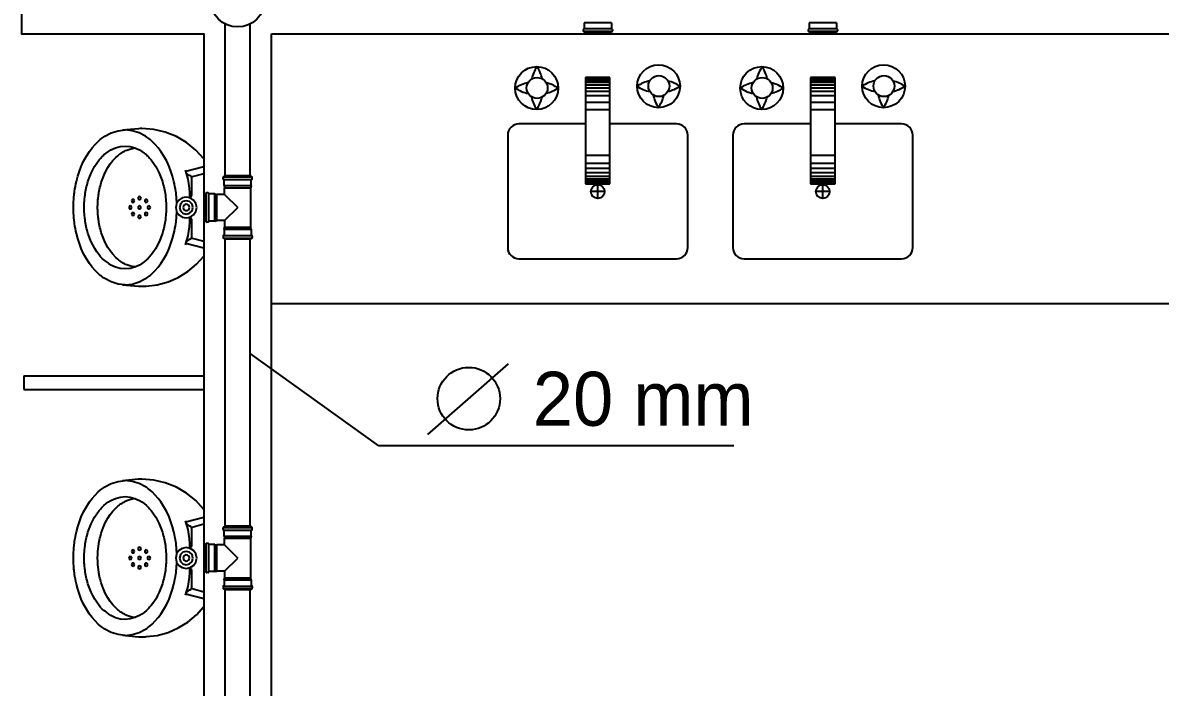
# Model space of a CAD drawing. Header units: millimetres. Extents: x 860.9 to 916.6, y 418 to 464.8.
# Drawn here: x 886.489 to 889.016, y 461.235 to 462.711 of the extents above; entities that cross this region are included whole.
import ezdxf

# ---------------------------------------------------------------- set-up
doc = ezdxf.new("R2010")
doc.units = ezdxf.units.MM
for name, color, linetype in [('can02', 2, 'Continuous'), ('Fios', 10, 'Continuous'), ('pena02', 2, 'Continuous'), ('texto hidro', 1, 'Continuous'), ('TIGRECAD', 1, 'Continuous')]:
    doc.layers.add(name, color=color, linetype=linetype)
doc.styles.get("Standard").update_dxf_attribs({"font": 'ERASLGHT.TTF'})

msp = doc.modelspace()

# ---------------------------------------------------------------- linework, layer by layer
at = {"layer": 'can02', "color": 0}
for points in [[(887.0418, 462.6864), (889.536, 462.6864), (889.536, 462.8364), (889.0401, 462.8364), (889.0401, 463.8364), (888.8901, 463.8364), (888.8901, 462.8364), (887.0418, 462.8364)], [(887.0418, 462.8364), (886.4868, 462.8364), (886.4868, 462.6864), (886.8918, 462.6864), (886.8918, 456.8364), (885.0818, 456.8364)], [(885.0818, 456.6864), (887.0418, 456.6864), (887.0418, 462.6864)]]:
    msp.add_lwpolyline(points, dxfattribs=at)
at = {"layer": 'Fios', "color": 0}
for p, q in [((887.7397, 462.5894), (887.7397, 462.3532)), ((887.7939, 462.5894), (887.7397, 462.5894)), ((887.7397, 462.5878), (887.7939, 462.5878)), ((887.7397, 462.5867), (887.7939, 462.5867)), ((887.7397, 462.5845), (887.7939, 462.5845)), ((887.7397, 462.5822), (887.7939, 462.5822)), ((887.7397, 462.5785), (887.7939, 462.5785)), ((887.7397, 462.5726), (887.7939, 462.5726)), ((887.7939, 462.3532), (887.7939, 462.5894)), ((888.2939, 462.5894), (888.2397, 462.5894)), ((888.2397, 462.5894), (888.2397, 462.3532)), ((888.2397, 462.5878), (888.2939, 462.5878)), ((888.2397, 462.5867), (888.2939, 462.5867)), ((888.2397, 462.5845), (888.2939, 462.5845)), ((888.2397, 462.5822), (888.2939, 462.5822)), ((888.2397, 462.5785), (888.2939, 462.5785)), ((888.2397, 462.5726), (888.2939, 462.5726)), ((888.2939, 462.3532), (888.2939, 462.5894)), ((887.7397, 462.5659), (887.7939, 462.5659)), ((887.7397, 462.5589), (887.7939, 462.5589)), ((887.7397, 462.5496), (887.7939, 462.5496)), ((888.2397, 462.5659), (888.2939, 462.5659)), ((888.2397, 462.5589), (888.2939, 462.5589)), ((888.2397, 462.5496), (888.2939, 462.5496)), ((887.7397, 462.5345), (887.7939, 462.5345)), ((888.2397, 462.5345), (888.2939, 462.5345)), ((887.7397, 462.5182), (887.7939, 462.5182)), ((888.2397, 462.5182), (888.2939, 462.5182)), ((887.7397, 462.4864), (887.5918, 462.4864)), ((887.9418, 462.4864), (887.7939, 462.4864)), ((888.2397, 462.4864), (888.0918, 462.4864)), ((888.4418, 462.4864), (888.2939, 462.4864)), ((887.5668, 462.4614), (887.5668, 462.2114)), ((887.9668, 462.2114), (887.9668, 462.4614)), ((888.0668, 462.4614), (888.0668, 462.2114)), ((888.4668, 462.2114), (888.4668, 462.4614)), ((887.7397, 462.4167), (887.7939, 462.4167)), ((887.7397, 462.3992), (887.7939, 462.3992)), ((888.2397, 462.4167), (888.2939, 462.4167)), ((888.2397, 462.3992), (888.2939, 462.3992)), ((887.7397, 462.3878), (887.7939, 462.3878)), ((887.7397, 462.3785), (887.7939, 462.3785)), ((887.7397, 462.3703), (887.7939, 462.3703)), ((888.2397, 462.3878), (888.2939, 462.3878)), ((888.2397, 462.3785), (888.2939, 462.3785)), ((888.2397, 462.3703), (888.2939, 462.3703)), ((887.7397, 462.3644), (887.7939, 462.3644)), ((887.7397, 462.36), (887.7939, 462.36)), ((887.7397, 462.3563), (887.7939, 462.3563)), ((887.7397, 462.3532), (887.7939, 462.3532)), ((887.7668, 462.3206), (887.7668, 462.3511)), ((888.2397, 462.3644), (888.2939, 462.3644)), ((888.2397, 462.36), (888.2939, 462.36)), ((888.2397, 462.3563), (888.2939, 462.3563)), ((888.2397, 462.3532), (888.2939, 462.3532)), ((888.2668, 462.3206), (888.2668, 462.3511)), ((887.782, 462.3359), (887.7516, 462.3359)), ((888.282, 462.3359), (888.2516, 462.3359)), ((887.5918, 462.1864), (887.9418, 462.1864)), ((888.0918, 462.1864), (888.4418, 462.1864)), ((890.9418, 462.0864), (887.0418, 462.0864))]:
    msp.add_line(p, q, dxfattribs=at)
for points in [[(886.6715, 462.4586), (886.6857, 462.466), (886.701, 462.4708), (886.7168, 462.4728)], [(886.7462, 462.4754), (886.7111, 462.4723)], [(886.7622, 462.4586), (886.748, 462.466), (886.7327, 462.4708), (886.7168, 462.4728)], [(886.75, 462.4757), (886.7462, 462.4754)], [(886.7538, 462.4758), (886.75, 462.4757)], [(886.8306, 462.4581), (886.806, 462.4679), (886.7802, 462.4738), (886.7538, 462.4758)], [(886.6376, 462.4252), (886.6436, 462.433), (886.6501, 462.4404), (886.6571, 462.4474)], [(886.7961, 462.4252), (886.7901, 462.433), (886.7836, 462.4404), (886.7767, 462.4474)], [(886.8918, 462.4085), (886.874, 462.4281), (886.8534, 462.4447), (886.8306, 462.4581)], [(886.6193, 462.3918), (886.6246, 462.4034), (886.6307, 462.4145), (886.6376, 462.4252)], [(886.6697, 462.4173), (886.6745, 462.4214), (886.6797, 462.4251), (886.6851, 462.4284)], [(886.6851, 462.4284), (886.6951, 462.4331), (886.7058, 462.436), (886.7169, 462.437)], [(886.7169, 462.437), (886.7279, 462.436), (886.7386, 462.4331), (886.7486, 462.4284)], [(886.7206, 462.4282), (886.7269, 462.4303), (886.7333, 462.4319), (886.7398, 462.4327)], [(886.7486, 462.4284), (886.754, 462.4251), (886.7592, 462.4214), (886.764, 462.4173)], [(886.8144, 462.3918), (886.8091, 462.4034), (886.803, 462.4145), (886.7961, 462.4252)], [(886.6447, 462.384), (886.649, 462.3917), (886.6539, 462.3991), (886.6592, 462.4062)], [(886.6785, 462.3893), (886.6836, 462.3973), (886.6894, 462.4047), (886.6959, 462.4115)], [(886.7745, 462.4062), (886.7798, 462.3991), (886.7847, 462.3917), (886.789, 462.384)], [(886.8918, 462.4085), (886.8918, 462.1927)], [(886.6085, 462.3585), (886.6115, 462.3698), (886.6152, 462.3809), (886.6193, 462.3918)], [(886.6354, 462.3617), (886.6381, 462.3693), (886.6412, 462.3767), (886.6447, 462.384)], [(886.6638, 462.3561), (886.6678, 462.3675), (886.6727, 462.3786), (886.6785, 462.3893)], [(886.789, 462.384), (886.7925, 462.3767), (886.7956, 462.3693), (886.7983, 462.3617)], [(886.8252, 462.3585), (886.8222, 462.3698), (886.8185, 462.3809), (886.8144, 462.3918)], [(886.8584, 462.3536), (886.8565, 462.3637), (886.854, 462.3736), (886.8509, 462.3834)], [(886.8918, 462.3906), (886.8519, 462.3802)], [(886.8918, 462.3754), (886.8657, 462.3686)], [(886.8602, 462.3222), (886.8602, 462.3331), (886.8596, 462.3434), (886.8584, 462.3536)], [(886.8644, 462.367), (886.8644, 462.3268)], [(886.7343, 462.3185), (886.7326, 462.3181), (886.7314, 462.3169), (886.731, 462.3152)], [(886.7376, 462.3152), (886.7371, 462.3169), (886.7359, 462.3181), (886.7343, 462.3185)], [(886.7489, 462.3246), (886.7472, 462.3241), (886.746, 462.323), (886.7456, 462.3213)], [(886.7456, 462.3213), (886.746, 462.3196), (886.7472, 462.3184), (886.7489, 462.318)], [(886.7522, 462.3213), (886.7517, 462.323), (886.7505, 462.3241), (886.7489, 462.3246)], [(886.7489, 462.318), (886.7505, 462.3184), (886.7517, 462.3196), (886.7522, 462.3213)], [(886.7635, 462.3185), (886.7618, 462.3181), (886.7606, 462.3169), (886.7602, 462.3152)], [(886.7668, 462.3152), (886.7663, 462.3169), (886.7652, 462.3181), (886.7635, 462.3185)], [(886.8526, 462.3238), (886.8436, 462.3219), (886.8362, 462.317), (886.8312, 462.3096), (886.8294, 462.3006)], [(886.8757, 462.3006), (886.8739, 462.3096), (886.8689, 462.317), (886.8616, 462.3219), (886.8526, 462.3238)], [(886.859, 462.3225), (886.8616, 462.3229), (886.8627, 462.3235)], [(886.8627, 462.3235), (886.8636, 462.3244), (886.8642, 462.3255), (886.8644, 462.3268)], [(886.6257, 462.3006), (886.6258, 462.3062)], [(886.6258, 462.2951), (886.6257, 462.3006)], [(886.7282, 462.3039), (886.7266, 462.3035), (886.7254, 462.3023), (886.7249, 462.3006)], [(886.7249, 462.3006), (886.7254, 462.299), (886.7266, 462.2978), (886.7282, 462.2973)], [(886.7315, 462.3006), (886.7311, 462.3023), (886.7299, 462.3035), (886.7282, 462.3039)], [(886.7282, 462.2973), (886.7299, 462.2978), (886.7311, 462.299), (886.7315, 462.3006)], [(886.731, 462.3152), (886.7314, 462.3136), (886.7326, 462.3124), (886.7343, 462.3119)], [(886.7343, 462.3119), (886.7359, 462.3124), (886.7371, 462.3136), (886.7376, 462.3152)], [(886.7489, 462.3039), (886.7472, 462.3035), (886.746, 462.3023), (886.7456, 462.3006)], [(886.7456, 462.3006), (886.746, 462.299), (886.7472, 462.2978), (886.7489, 462.2973)], [(886.7522, 462.3006), (886.7517, 462.3023), (886.7505, 462.3035), (886.7489, 462.3039)], [(886.7489, 462.2973), (886.7505, 462.2978), (886.7517, 462.299), (886.7522, 462.3006)], [(886.7602, 462.3152), (886.7606, 462.3136), (886.7618, 462.3124), (886.7635, 462.3119)], [(886.7635, 462.3119), (886.7652, 462.3124), (886.7663, 462.3136), (886.7668, 462.3152)], [(886.7695, 462.3039), (886.7679, 462.3035), (886.7667, 462.3023), (886.7662, 462.3006)], [(886.7662, 462.3006), (886.7667, 462.299), (886.7679, 462.2978), (886.7695, 462.2973)], [(886.7728, 462.3006), (886.7724, 462.3023), (886.7712, 462.3035), (886.7695, 462.3039)], [(886.7695, 462.2973), (886.7712, 462.2978), (886.7724, 462.299), (886.7728, 462.3006)], [(886.8079, 462.3062), (886.808, 462.3006)], [(886.808, 462.3006), (886.8079, 462.2951)], [(886.8294, 462.3006), (886.8312, 462.2916), (886.8362, 462.2843), (886.8436, 462.2793), (886.8526, 462.2775)], [(886.8526, 462.3155), (886.8451, 462.3135), (886.8397, 462.3081), (886.8377, 462.3006)], [(886.8377, 462.3006), (886.8397, 462.2931), (886.8451, 462.2878), (886.8526, 462.2858)], [(886.8674, 462.3006), (886.8654, 462.3081), (886.8601, 462.3135), (886.8526, 462.3155)], [(886.8526, 462.2775), (886.8616, 462.2793), (886.8689, 462.2843), (886.8739, 462.2916), (886.8757, 462.3006)], [(886.8526, 462.2858), (886.8601, 462.2878), (886.8654, 462.2931), (886.8674, 462.3006)], [(886.7343, 462.2893), (886.7326, 462.2889), (886.7314, 462.2877), (886.731, 462.286)], [(886.731, 462.286), (886.7314, 462.2844), (886.7326, 462.2832), (886.7343, 462.2827)], [(886.7376, 462.286), (886.7371, 462.2877), (886.7359, 462.2889), (886.7343, 462.2893)], [(886.7343, 462.2827), (886.7359, 462.2832), (886.7371, 462.2844), (886.7376, 462.286)], [(886.7489, 462.2833), (886.7472, 462.2828), (886.746, 462.2816), (886.7456, 462.28)], [(886.7456, 462.28), (886.746, 462.2783), (886.7472, 462.2771), (886.7489, 462.2767)], [(886.7522, 462.28), (886.7517, 462.2816), (886.7505, 462.2828), (886.7489, 462.2833)], [(886.7489, 462.2767), (886.7505, 462.2771), (886.7517, 462.2783), (886.7522, 462.28)], [(886.7635, 462.2893), (886.7618, 462.2889), (886.7606, 462.2877), (886.7602, 462.286)], [(886.7602, 462.286), (886.7606, 462.2844), (886.7618, 462.2832), (886.7635, 462.2827)], [(886.7668, 462.286), (886.7663, 462.2877), (886.7652, 462.2889), (886.7635, 462.2893)], [(886.7635, 462.2827), (886.7652, 462.2832), (886.7663, 462.2844), (886.7668, 462.286)], [(886.8584, 462.2477), (886.8596, 462.2579), (886.8602, 462.2681), (886.8602, 462.279)], [(886.8627, 462.2778), (886.8616, 462.2784), (886.859, 462.2788)], [(886.8644, 462.2745), (886.8642, 462.2757), (886.8636, 462.2769), (886.8627, 462.2778)], [(886.8644, 462.2745), (886.8644, 462.2341)], [(886.6193, 462.2094), (886.6152, 462.2204), (886.6115, 462.2315), (886.6085, 462.2428)], [(886.6785, 462.2119), (886.6727, 462.2226), (886.6678, 462.2337), (886.6638, 462.2452)], [(886.8144, 462.2094), (886.8185, 462.2204), (886.8222, 462.2315), (886.8252, 462.2428)], [(886.8509, 462.2179), (886.854, 462.2276), (886.8565, 462.2376), (886.8584, 462.2477)], [(886.6447, 462.2173), (886.6412, 462.2245), (886.6381, 462.2319), (886.6354, 462.2395)], [(886.6592, 462.1951), (886.6539, 462.2022), (886.6491, 462.2096), (886.6447, 462.2173)], [(886.789, 462.2173), (886.7847, 462.2096), (886.7798, 462.2022), (886.7745, 462.1951)], [(886.7983, 462.2395), (886.7956, 462.2319), (886.7925, 462.2245), (886.789, 462.2173)], [(886.8519, 462.2211), (886.8918, 462.2106)], [(886.8656, 462.2327), (886.8918, 462.2258)], [(886.6376, 462.1761), (886.6307, 462.1867), (886.6246, 462.1979), (886.6193, 462.2094)], [(886.6697, 462.184), (886.6658, 462.1873), (886.6624, 462.191), (886.6592, 462.1951)], [(886.6959, 462.1897), (886.6894, 462.1966), (886.6836, 462.204), (886.6785, 462.2119)], [(886.7961, 462.1761), (886.803, 462.1867), (886.8091, 462.1979), (886.8144, 462.2094)], [(886.8349, 462.1453), (886.856, 462.1584), (886.8751, 462.1743), (886.8918, 462.1927)], [(886.6571, 462.1538), (886.6501, 462.1609), (886.6436, 462.1682), (886.6376, 462.1761)], [(886.6725, 462.1823), (886.6697, 462.184)], [(886.7169, 462.1643), (886.7057, 462.1651), (886.695, 462.1679), (886.6851, 462.1728)], [(886.7486, 462.1728), (886.7386, 462.1681), (886.7279, 462.1653), (886.7169, 462.1643)], [(886.7398, 462.1686), (886.7333, 462.1694), (886.7269, 462.1709), (886.7206, 462.1731)], [(886.764, 462.184), (886.7592, 462.1799), (886.754, 462.1762), (886.7486, 462.1728)], [(886.7767, 462.1538), (886.7836, 462.1609), (886.7901, 462.1682), (886.7961, 462.1761)], [(886.7168, 462.1285), (886.701, 462.1305), (886.6857, 462.1352), (886.6715, 462.1427)], [(886.7168, 462.1285), (886.7327, 462.1305), (886.748, 462.1352), (886.7622, 462.1427)], [(886.7634, 462.126), (886.7881, 462.1289), (886.812, 462.1354), (886.8349, 462.1453)], [(886.7111, 462.129), (886.7462, 462.1258)], [(886.6715, 461.68), (886.6857, 461.6875), (886.701, 461.6922), (886.7168, 461.6942)], [(886.7462, 461.6969), (886.7111, 461.6937)], [(886.7622, 461.68), (886.748, 461.6875), (886.7327, 461.6922), (886.7168, 461.6942)], [(886.75, 461.6971), (886.7462, 461.6969)], [(886.7538, 461.6972), (886.75, 461.6971)], [(886.8306, 461.6795), (886.806, 461.6893), (886.7802, 461.6952), (886.7538, 461.6972)], [(886.6376, 461.6466), (886.6436, 461.6545), (886.6501, 461.6618), (886.6571, 461.6689)], [(886.7961, 461.6466), (886.7901, 461.6545), (886.7836, 461.6618), (886.7767, 461.6689)], [(886.8918, 461.63), (886.874, 461.6495), (886.8534, 461.6661), (886.8306, 461.6795)], [(886.6193, 461.6133), (886.6246, 461.6248), (886.6307, 461.636), (886.6376, 461.6466)], [(886.6697, 461.6387), (886.6745, 461.6428), (886.6797, 461.6465), (886.6851, 461.6498)], [(886.6851, 461.6498), (886.6951, 461.6546), (886.7058, 461.6574), (886.7169, 461.6584)], [(886.7169, 461.6584), (886.7279, 461.6574), (886.7386, 461.6546), (886.7486, 461.6498)], [(886.7206, 461.6496), (886.7269, 461.6518), (886.7333, 461.6533), (886.7398, 461.6541)], [(886.7486, 461.6498), (886.754, 461.6465), (886.7592, 461.6428), (886.764, 461.6387)], [(886.8144, 461.6133), (886.8091, 461.6248), (886.803, 461.636), (886.7961, 461.6466)], [(886.6085, 461.5799), (886.6115, 461.5912), (886.6152, 461.6023), (886.6193, 461.6133)], [(886.6447, 461.6054), (886.649, 461.6131), (886.6539, 461.6205), (886.6592, 461.6276)], [(886.6638, 461.5775), (886.6678, 461.589), (886.6727, 461.6001), (886.6785, 461.6108)], [(886.6785, 461.6108), (886.6836, 461.6187), (886.6894, 461.6261), (886.6959, 461.633)], [(886.7745, 461.6276), (886.7798, 461.6205), (886.7847, 461.6131), (886.789, 461.6054)], [(886.8252, 461.5799), (886.8222, 461.5912), (886.8185, 461.6023), (886.8144, 461.6133)], [(886.8918, 461.6121), (886.8519, 461.6016)], [(886.8918, 461.63), (886.8918, 461.4141)], [(886.6354, 461.5832), (886.6381, 461.5907), (886.6412, 461.5982), (886.6447, 461.6054)], [(886.789, 461.6054), (886.7925, 461.5982), (886.7956, 461.5907), (886.7983, 461.5832)], [(886.8584, 461.575), (886.8565, 461.5851), (886.854, 461.595), (886.8509, 461.6048)], [(886.8644, 461.5884), (886.8644, 461.5482)], [(886.8918, 461.5969), (886.8657, 461.59)], [(886.8602, 461.5437), (886.8602, 461.5546), (886.8596, 461.5648), (886.8584, 461.575)], [(886.7343, 461.54), (886.7326, 461.5395), (886.7314, 461.5383), (886.731, 461.5367)], [(886.731, 461.5367), (886.7314, 461.535), (886.7326, 461.5338), (886.7343, 461.5334)], [(886.7376, 461.5367), (886.7371, 461.5383), (886.7359, 461.5395), (886.7343, 461.54)], [(886.7343, 461.5334), (886.7359, 461.5338), (886.7371, 461.535), (886.7376, 461.5367)], [(886.7489, 461.546), (886.7472, 461.5456), (886.746, 461.5444), (886.7456, 461.5427)], [(886.7456, 461.5427), (886.746, 461.541), (886.7472, 461.5399), (886.7489, 461.5394)], [(886.7522, 461.5427), (886.7517, 461.5444), (886.7505, 461.5456), (886.7489, 461.546)], [(886.7489, 461.5394), (886.7505, 461.5399), (886.7517, 461.541), (886.7522, 461.5427)], [(886.7635, 461.54), (886.7618, 461.5395), (886.7606, 461.5383), (886.7602, 461.5367)], [(886.7602, 461.5367), (886.7606, 461.535), (886.7618, 461.5338), (886.7635, 461.5334)], [(886.7668, 461.5367), (886.7663, 461.5383), (886.7652, 461.5395), (886.7635, 461.54)], [(886.7635, 461.5334), (886.7652, 461.5338), (886.7663, 461.535), (886.7668, 461.5367)], [(886.8526, 461.5452), (886.8436, 461.5434), (886.8362, 461.5384), (886.8312, 461.5311), (886.8294, 461.5221)], [(886.8526, 461.5369), (886.8451, 461.5349), (886.8397, 461.5296), (886.8377, 461.5221)], [(886.8757, 461.5221), (886.8739, 461.5311), (886.8689, 461.5384), (886.8616, 461.5434), (886.8526, 461.5452)], [(886.8674, 461.5221), (886.8654, 461.5296), (886.8601, 461.5349), (886.8526, 461.5369)], [(886.859, 461.5439), (886.8616, 461.5443), (886.8627, 461.5449)], [(886.8627, 461.5449), (886.8636, 461.5458), (886.8642, 461.5469), (886.8644, 461.5482)], [(886.6257, 461.5221), (886.6258, 461.5276)], [(886.6258, 461.5165), (886.6257, 461.5221)], [(886.7282, 461.5254), (886.7266, 461.5249), (886.7254, 461.5237), (886.7249, 461.5221)], [(886.7249, 461.5221), (886.7254, 461.5204), (886.7266, 461.5192), (886.7282, 461.5188)], [(886.7315, 461.5221), (886.7311, 461.5237), (886.7299, 461.5249), (886.7282, 461.5254)], [(886.7282, 461.5188), (886.7299, 461.5192), (886.7311, 461.5204), (886.7315, 461.5221)], [(886.7343, 461.5108), (886.7326, 461.5103), (886.7314, 461.5091), (886.731, 461.5075)], [(886.7376, 461.5075), (886.7371, 461.5091), (886.7359, 461.5103), (886.7343, 461.5108)], [(886.7489, 461.5254), (886.7472, 461.5249), (886.746, 461.5237), (886.7456, 461.5221)], [(886.7456, 461.5221), (886.746, 461.5204), (886.7472, 461.5192), (886.7489, 461.5188)], [(886.7522, 461.5221), (886.7517, 461.5237), (886.7505, 461.5249), (886.7489, 461.5254)], [(886.7489, 461.5188), (886.7505, 461.5192), (886.7517, 461.5204), (886.7522, 461.5221)], [(886.7635, 461.5108), (886.7618, 461.5103), (886.7606, 461.5091), (886.7602, 461.5075)], [(886.7668, 461.5075), (886.7663, 461.5091), (886.7652, 461.5103), (886.7635, 461.5108)], [(886.7695, 461.5254), (886.7679, 461.5249), (886.7667, 461.5237), (886.7662, 461.5221)], [(886.7662, 461.5221), (886.7667, 461.5204), (886.7679, 461.5192), (886.7695, 461.5188)], [(886.7728, 461.5221), (886.7724, 461.5237), (886.7712, 461.5249), (886.7695, 461.5254)], [(886.7695, 461.5188), (886.7712, 461.5192), (886.7724, 461.5204), (886.7728, 461.5221)], [(886.8079, 461.5276), (886.808, 461.5221)], [(886.808, 461.5221), (886.8079, 461.5165)], [(886.8294, 461.5221), (886.8312, 461.5131), (886.8362, 461.5057), (886.8436, 461.5007), (886.8526, 461.4989)], [(886.8377, 461.5221), (886.8397, 461.5146), (886.8451, 461.5092), (886.8526, 461.5072)], [(886.8526, 461.5072), (886.8601, 461.5092), (886.8654, 461.5146), (886.8674, 461.5221)], [(886.8526, 461.4989), (886.8616, 461.5007), (886.8689, 461.5057), (886.8739, 461.5131), (886.8757, 461.5221)], [(886.731, 461.5075), (886.7314, 461.5058), (886.7326, 461.5046), (886.7343, 461.5042)], [(886.7343, 461.5042), (886.7359, 461.5046), (886.7371, 461.5058), (886.7376, 461.5075)], [(886.7489, 461.5047), (886.7472, 461.5043), (886.746, 461.5031), (886.7456, 461.5014)], [(886.7456, 461.5014), (886.746, 461.4997), (886.7472, 461.4986), (886.7489, 461.4981)], [(886.7522, 461.5014), (886.7517, 461.5031), (886.7505, 461.5043), (886.7489, 461.5047)], [(886.7489, 461.4981), (886.7505, 461.4986), (886.7517, 461.4997), (886.7522, 461.5014)], [(886.7602, 461.5075), (886.7606, 461.5058), (886.7618, 461.5046), (886.7635, 461.5042)], [(886.7635, 461.5042), (886.7652, 461.5046), (886.7663, 461.5058), (886.7668, 461.5075)], [(886.8584, 461.4691), (886.8596, 461.4793), (886.8602, 461.4896), (886.8602, 461.5005)], [(886.8627, 461.4992), (886.8616, 461.4998), (886.859, 461.5002)], [(886.8644, 461.4959), (886.8642, 461.4972), (886.8636, 461.4983), (886.8627, 461.4992)], [(886.8644, 461.4959), (886.8644, 461.4555)], [(886.6193, 461.4309), (886.6152, 461.4418), (886.6115, 461.4529), (886.6085, 461.4642)], [(886.6447, 461.4387), (886.6412, 461.446), (886.6381, 461.4534), (886.6354, 461.4609)], [(886.6785, 461.4333), (886.6727, 461.4441), (886.6678, 461.4551), (886.6638, 461.4666)], [(886.7983, 461.4609), (886.7956, 461.4534), (886.7925, 461.446), (886.789, 461.4387)], [(886.8144, 461.4309), (886.8185, 461.4418), (886.8222, 461.4529), (886.8252, 461.4642)], [(886.8509, 461.4393), (886.854, 461.4491), (886.8565, 461.459), (886.8584, 461.4691)], [(886.6592, 461.4165), (886.6539, 461.4237), (886.6491, 461.431), (886.6447, 461.4387)], [(886.6959, 461.4112), (886.6894, 461.418), (886.6836, 461.4254), (886.6785, 461.4333)], [(886.789, 461.4387), (886.7847, 461.431), (886.7798, 461.4236), (886.7745, 461.4165)], [(886.8519, 461.4425), (886.8918, 461.432)], [(886.8656, 461.4541), (886.8918, 461.4473)], [(886.6376, 461.3975), (886.6307, 461.4082), (886.6246, 461.4193), (886.6193, 461.4309)], [(886.6697, 461.4054), (886.6658, 461.4087), (886.6624, 461.4125), (886.6592, 461.4165)], [(886.7961, 461.3975), (886.803, 461.4082), (886.8091, 461.4193), (886.8144, 461.4309)], [(886.8349, 461.3668), (886.856, 461.3798), (886.8751, 461.3957), (886.8918, 461.4141)], [(886.6571, 461.3752), (886.6501, 461.3823), (886.6436, 461.3897), (886.6376, 461.3975)], [(886.6725, 461.4038), (886.6697, 461.4054)], [(886.7169, 461.3857), (886.7057, 461.3866), (886.695, 461.3893), (886.6851, 461.3943)], [(886.7486, 461.3943), (886.7386, 461.3896), (886.7279, 461.3867), (886.7169, 461.3857)], [(886.7398, 461.39), (886.7333, 461.3908), (886.7269, 461.3924), (886.7206, 461.3945)], [(886.764, 461.4054), (886.7592, 461.4013), (886.754, 461.3976), (886.7486, 461.3943)], [(886.7767, 461.3752), (886.7836, 461.3823), (886.7901, 461.3897), (886.7961, 461.3975)], [(886.7168, 461.3499), (886.701, 461.3519), (886.6857, 461.3567), (886.6715, 461.3641)], [(886.7168, 461.3499), (886.7327, 461.3519), (886.748, 461.3567), (886.7622, 461.3641)], [(886.7634, 461.3474), (886.7881, 461.3503), (886.812, 461.3569), (886.8349, 461.3668)], [(886.7111, 461.3504), (886.7462, 461.3472)]]:
    msp.add_lwpolyline(points, dxfattribs=at)
for points in [[(886.6571, 462.4474), (886.6616, 462.4515, -0.029425), (886.6715, 462.4586)], [(886.7767, 462.4474), (886.7721, 462.4515, 0.029431), (886.7622, 462.4586)], [(886.6959, 462.4115), (886.7003, 462.4155, -0.029703), (886.7099, 462.4226)], [(886.7099, 462.4226, -0.04999), (886.7206, 462.4282)], [(886.6592, 462.4062), (886.6625, 462.4101, -0.020792), (886.6697, 462.4173)], [(886.764, 462.4173, -0.020792), (886.7712, 462.4101), (886.7745, 462.4062)], [(886.8531, 462.3771, 0.103795), (886.8565, 462.3733)], [(886.8565, 462.3733, 0.103814), (886.8612, 462.3712)], [(886.8635, 462.3698, 0.171059), (886.8612, 462.3712)], [(886.8644, 462.367, 0.171026), (886.8635, 462.3698)], [(886.8647, 462.368, 0.165857), (886.8644, 462.367)], [(886.8657, 462.3686, 0.16918), (886.8647, 462.368)], [(886.6043, 462.3362, -0.020461), (886.6085, 462.3585)], [(886.6295, 462.3395), (886.6311, 462.347, -0.018626), (886.6354, 462.3617)], [(886.6585, 462.3339), (886.66, 462.3414, -0.016262), (886.6638, 462.3561)], [(886.7983, 462.3617, -0.018631), (886.8026, 462.347), (886.8042, 462.3395)], [(886.8294, 462.3362, 0.020456), (886.8252, 462.3585)], [(886.6018, 462.3006, -0.017734), (886.603, 462.3251)], [(886.603, 462.3251, -0.015735), (886.6043, 462.3362)], [(886.6258, 462.3062, -0.012771), (886.6264, 462.3173)], [(886.6264, 462.3173), (886.6271, 462.3247, -0.015079), (886.6295, 462.3395)], [(886.656, 462.3117, -0.013175), (886.6569, 462.3228)], [(886.6569, 462.3228, -0.015643), (886.6585, 462.3339)], [(886.8042, 462.3395, -0.01508), (886.8066, 462.3247), (886.8073, 462.3173)], [(886.8073, 462.3173, -0.013893), (886.8079, 462.3062)], [(886.8307, 462.3251, 0.015738), (886.8294, 462.3362)], [(886.8316, 462.3102, 0.010835), (886.8307, 462.3251)], [(886.603, 462.2762, -0.017734), (886.6018, 462.3006)], [(886.6264, 462.284, -0.012772), (886.6258, 462.2951)], [(886.6557, 462.3006, -0.014052), (886.656, 462.3117)], [(886.656, 462.2895, -0.014052), (886.6557, 462.3006)], [(886.8079, 462.2951, -0.013893), (886.8073, 462.284)], [(886.8595, 462.3006, 1), (886.8456, 462.3006)], [(886.8456, 462.3006, 1), (886.8595, 462.3006)], [(886.6043, 462.265, -0.015737), (886.603, 462.2762)], [(886.6295, 462.2617, -0.015078), (886.6271, 462.2765), (886.6264, 462.284)], [(886.6569, 462.2785, -0.013175), (886.656, 462.2895)], [(886.6585, 462.2674, -0.015642), (886.6569, 462.2785)], [(886.6638, 462.2452, -0.016259), (886.66, 462.2599), (886.6585, 462.2674)], [(886.8073, 462.284), (886.8066, 462.2765, -0.015079), (886.8042, 462.2617)], [(886.8294, 462.265, 0.015739), (886.8307, 462.2762)], [(886.8307, 462.2762, 0.010834), (886.8316, 462.291)], [(886.6085, 462.2428, -0.02046), (886.6043, 462.265)], [(886.6354, 462.2395, -0.018626), (886.6311, 462.2542), (886.6295, 462.2617)], [(886.8042, 462.2617), (886.8026, 462.2542, -0.018631), (886.7983, 462.2395)], [(886.8252, 462.2428, 0.020455), (886.8294, 462.265)], [(886.8565, 462.228, 0.103805), (886.8531, 462.2242)], [(886.8612, 462.23, 0.103794), (886.8565, 462.228)], [(886.8612, 462.23, 0.171066), (886.8635, 462.2315)], [(886.8635, 462.2315, 0.171026), (886.8644, 462.2341)], [(886.8644, 462.2341, 0.165884), (886.8647, 462.2333)], [(886.8647, 462.2333, 0.16594), (886.8656, 462.2327)], [(886.7745, 462.1951), (886.7712, 462.1912, -0.02081), (886.764, 462.184)], [(886.6851, 462.1728), (886.6808, 462.1759, 0.021616), (886.6725, 462.1823)], [(886.7099, 462.1786, -0.02971), (886.7003, 462.1857), (886.6959, 462.1897)], [(886.7206, 462.1731, -0.050002), (886.7099, 462.1786)], [(886.6715, 462.1427, -0.029412), (886.6616, 462.1498), (886.6571, 462.1538)], [(886.7622, 462.1427, 0.029418), (886.7721, 462.1498), (886.7767, 462.1538)], [(886.7462, 462.1258, 0.025489), (886.7548, 462.1255)], [(886.7548, 462.1255, 0.025506), (886.7634, 462.126)], [(886.6571, 461.6689), (886.6616, 461.6729, -0.029425), (886.6715, 461.68)], [(886.7767, 461.6689), (886.7721, 461.6729, 0.029431), (886.7622, 461.68)], [(886.6592, 461.6276), (886.6625, 461.6315, -0.020792), (886.6697, 461.6387)], [(886.6959, 461.633), (886.7003, 461.637, -0.029703), (886.7099, 461.644)], [(886.7099, 461.644, -0.04999), (886.7206, 461.6496)], [(886.764, 461.6387, -0.020792), (886.7712, 461.6315), (886.7745, 461.6276)], [(886.8531, 461.5985, 0.103795), (886.8565, 461.5947)], [(886.8565, 461.5947, 0.103814), (886.8612, 461.5926)], [(886.8635, 461.5912, 0.171059), (886.8612, 461.5926)], [(886.8644, 461.5884, 0.171026), (886.8635, 461.5912)], [(886.8647, 461.5894, 0.165857), (886.8644, 461.5884)], [(886.8657, 461.59, 0.16918), (886.8647, 461.5894)], [(886.6043, 461.5577, -0.020461), (886.6085, 461.5799)], [(886.6264, 461.5387), (886.6271, 461.5462, -0.015079), (886.6295, 461.561)], [(886.6295, 461.561), (886.6311, 461.5684, -0.018626), (886.6354, 461.5832)], [(886.6585, 461.5553), (886.66, 461.5628, -0.016262), (886.6638, 461.5775)], [(886.7983, 461.5832, -0.018631), (886.8026, 461.5684), (886.8042, 461.561)], [(886.8042, 461.561, -0.01508), (886.8066, 461.5462), (886.8073, 461.5387)], [(886.8294, 461.5577, 0.020456), (886.8252, 461.5799)], [(886.6018, 461.5221, -0.017734), (886.603, 461.5465)], [(886.603, 461.5465, -0.015735), (886.6043, 461.5577)], [(886.6258, 461.5276, -0.012771), (886.6264, 461.5387)], [(886.656, 461.5332, -0.013175), (886.6569, 461.5442)], [(886.6569, 461.5442, -0.015643), (886.6585, 461.5553)], [(886.8073, 461.5387, -0.013893), (886.8079, 461.5276)], [(886.8307, 461.5465, 0.015738), (886.8294, 461.5577)], [(886.8316, 461.5317, 0.010835), (886.8307, 461.5465)], [(886.603, 461.4976, -0.017734), (886.6018, 461.5221)], [(886.6264, 461.5054, -0.012772), (886.6258, 461.5165)], [(886.6557, 461.5221, -0.014052), (886.656, 461.5332)], [(886.656, 461.511, -0.014052), (886.6557, 461.5221)], [(886.6569, 461.4999, -0.013175), (886.656, 461.511)], [(886.8079, 461.5165, -0.013893), (886.8073, 461.5054)], [(886.8307, 461.4976, 0.010834), (886.8316, 461.5124)], [(886.8595, 461.5221, 1), (886.8456, 461.5221)], [(886.8456, 461.5221, 1), (886.8595, 461.5221)], [(886.6043, 461.4865, -0.015737), (886.603, 461.4976)], [(886.6085, 461.4642, -0.02046), (886.6043, 461.4865)], [(886.6295, 461.4832, -0.015078), (886.6271, 461.498), (886.6264, 461.5054)], [(886.6354, 461.4609, -0.018626), (886.6311, 461.4757), (886.6295, 461.4832)], [(886.6585, 461.4888, -0.015642), (886.6569, 461.4999)], [(886.6638, 461.4666, -0.016259), (886.66, 461.4813), (886.6585, 461.4888)], [(886.8042, 461.4832), (886.8026, 461.4757, -0.018631), (886.7983, 461.4609)], [(886.8073, 461.5054), (886.8066, 461.498, -0.015079), (886.8042, 461.4832)], [(886.8252, 461.4642, 0.020455), (886.8294, 461.4865)], [(886.8294, 461.4865, 0.015739), (886.8307, 461.4976)], [(886.8565, 461.4494, 0.103805), (886.8531, 461.4456)], [(886.8612, 461.4515, 0.103794), (886.8565, 461.4494)], [(886.8612, 461.4515, 0.171066), (886.8635, 461.4529)], [(886.8635, 461.4529, 0.171026), (886.8644, 461.4555)], [(886.8644, 461.4555, 0.165884), (886.8647, 461.4547)], [(886.8647, 461.4547, 0.16594), (886.8656, 461.4541)], [(886.7099, 461.4001, -0.02971), (886.7003, 461.4072), (886.6959, 461.4112)], [(886.7745, 461.4165), (886.7712, 461.4126, -0.02081), (886.764, 461.4054)], [(886.6851, 461.3943), (886.6808, 461.3974, 0.021616), (886.6725, 461.4038)], [(886.7206, 461.3945, -0.050002), (886.7099, 461.4001)], [(886.6715, 461.3641, -0.029412), (886.6616, 461.3712), (886.6571, 461.3752)], [(886.7622, 461.3641, 0.029418), (886.7721, 461.3712), (886.7767, 461.3752)], [(886.7462, 461.3472, 0.025489), (886.7548, 461.3469)], [(886.7548, 461.3469, 0.025506), (886.7634, 461.3474)]]:
    msp.add_lwpolyline(points, format="xyb", dxfattribs=at)
for centre, radius in [((887.6311, 462.5658), 0.0477), ((887.9018, 462.5699), 0.0477), ((888.1311, 462.5658), 0.0477), ((888.4018, 462.5699), 0.0477), ((887.632, 462.566), 0.0233), ((887.9026, 462.5701), 0.0233), ((888.132, 462.566), 0.0233), ((888.4026, 462.5701), 0.0233), ((887.7668, 462.3359), 0.0152), ((888.2668, 462.3359), 0.0152)]:
    msp.add_circle(centre, radius, dxfattribs=at)
for centre, radius, start, end in [((887.7044, 462.565), 0.0871, 146.1812, 166.1798), ((887.5585, 462.5666), 0.0871, 13.0188, 32.5075), ((888.2044, 462.565), 0.0871, 146.1812, 166.1798), ((888.0585, 462.5666), 0.0871, 13.0188, 32.5075), ((887.6311, 462.4929), 0.0871, 102.6834, 123.1631), ((887.6311, 462.4929), 0.0871, 56.8369, 75.9571), ((887.9018, 462.4969), 0.0871, 102.6834, 123.1631), ((887.9018, 462.6428), 0.0871, 236.8369, 257.4921), ((887.9018, 462.6428), 0.0871, 283.8743, 303.1631), ((887.9018, 462.4969), 0.0871, 56.8369, 75.9571), ((888.1311, 462.4929), 0.0871, 102.6834, 123.1631), ((888.1311, 462.4929), 0.0871, 56.8369, 75.9571), ((888.4018, 462.4969), 0.0871, 102.6834, 123.1631), ((888.4018, 462.6428), 0.0871, 236.8369, 257.4921), ((888.4018, 462.6428), 0.0871, 283.8743, 303.1631), ((888.4018, 462.4969), 0.0871, 56.8369, 75.9571), ((887.6311, 462.6387), 0.0871, 236.8369, 257.4921), ((887.7044, 462.565), 0.0871, 192.1989, 212.5075), ((887.5585, 462.5666), 0.0871, 326.1812, 345.9752), ((887.6311, 462.6387), 0.0871, 283.8743, 303.1631), ((887.975, 462.569), 0.0871, 192.1989, 212.5075), ((887.8292, 462.5707), 0.0871, 326.1812, 345.9752), ((888.1311, 462.6387), 0.0871, 236.8369, 257.4921), ((888.2044, 462.565), 0.0871, 192.1989, 212.5075), ((888.0585, 462.5666), 0.0871, 326.1812, 345.9752), ((888.1311, 462.6387), 0.0871, 283.8743, 303.1631), ((888.475, 462.569), 0.0871, 192.1989, 212.5075), ((888.3292, 462.5707), 0.0871, 326.1812, 345.9752), ((887.5918, 462.4614), 0.025, 90, 180), ((887.9418, 462.4614), 0.025, 360, 90), ((888.0918, 462.4614), 0.025, 90, 180), ((888.4418, 462.4614), 0.025, 360, 90), ((887.5918, 462.2114), 0.025, 180, 270), ((887.9418, 462.2114), 0.025, 270, 0), ((888.0918, 462.2114), 0.025, 180, 270), ((888.4418, 462.2114), 0.025, 270, 0)]:
    msp.add_arc(centre, radius, start, end, dxfattribs=at)
at = {"layer": 'pena02', "color": 0}
for p, q in [((886.4918, 461.9264), (886.8918, 461.9264)), ((886.4918, 461.9264), (886.4918, 461.8964)), ((886.4918, 461.8964), (886.8918, 461.8964))]:
    msp.add_line(p, q, dxfattribs=at)
at = {"layer": 'texto hidro'}
msp.add_circle((886.9668, 462.7614), 0.06, dxfattribs=at)
at = {"layer": 'TIGRECAD'}
for p, q in [((886.9391, 462.3711), (886.9391, 462.7081)), ((886.9945, 462.3711), (886.9945, 462.7081)), ((887.7978, 462.697), (887.7358, 462.697)), ((887.7361, 462.697), (887.7358, 462.697)), ((887.7971, 462.7107), (887.7365, 462.7107)), ((887.7365, 462.7107), (887.7365, 462.6975)), ((887.7971, 462.7107), (887.7971, 462.6975)), ((887.7975, 462.697), (887.7978, 462.697)), ((888.2978, 462.697), (888.2358, 462.697)), ((888.2361, 462.697), (888.2358, 462.697)), ((888.2971, 462.7107), (888.2365, 462.7107)), ((888.2365, 462.7107), (888.2365, 462.6975)), ((888.2971, 462.7107), (888.2971, 462.6975)), ((888.2975, 462.697), (888.2978, 462.697)), ((887.7344, 462.6956), (887.7344, 462.6927)), ((887.7978, 462.6913), (887.7358, 462.6913)), ((887.7361, 462.6913), (887.7358, 462.6913)), ((887.7365, 462.6908), (887.7365, 462.6888)), ((887.7365, 462.6888), (887.7971, 462.6888)), ((887.7971, 462.6908), (887.7971, 462.6888)), ((887.7975, 462.6913), (887.7978, 462.6913)), ((887.7992, 462.6956), (887.7992, 462.6927)), ((888.2344, 462.6956), (888.2344, 462.6927)), ((888.2978, 462.6913), (888.2358, 462.6913)), ((888.2361, 462.6913), (888.2358, 462.6913)), ((888.2365, 462.6908), (888.2365, 462.6888)), ((888.2365, 462.6888), (888.2971, 462.6888)), ((888.2971, 462.6908), (888.2971, 462.6888)), ((888.2975, 462.6913), (888.2978, 462.6913)), ((888.2992, 462.6956), (888.2992, 462.6927)), ((886.9358, 462.3686), (886.9978, 462.3686)), ((886.9365, 462.369), (886.9365, 462.3711)), ((886.9971, 462.3711), (886.9365, 462.3711)), ((886.9971, 462.369), (886.9971, 462.3711)), ((886.9975, 462.3686), (886.9978, 462.3686)), ((886.9344, 462.3642), (886.9344, 462.3671)), ((886.9358, 462.3628), (886.9978, 462.3628)), ((886.9365, 462.3491), (886.9365, 462.3624)), ((886.9365, 462.3491), (886.9971, 462.3491)), ((886.9366, 462.349), (886.9378, 462.3445)), ((886.9378, 462.3297), (886.9378, 462.3445)), ((886.9378, 462.3445), (886.9958, 462.3445)), ((886.9971, 462.349), (886.9958, 462.3445)), ((886.9958, 462.2568), (886.9958, 462.3445)), ((886.9971, 462.3491), (886.9971, 462.3624)), ((886.9975, 462.3628), (886.9978, 462.3628)), ((886.9992, 462.3642), (886.9992, 462.3671)), ((886.8963, 462.3309), (886.8942, 462.3309)), ((886.8942, 462.3309), (886.8942, 462.2703)), ((886.8967, 462.3314), (886.8967, 462.3316)), ((886.8967, 462.2696), (886.8967, 462.3316)), ((886.901, 462.3331), (886.8981, 462.3331)), ((886.9024, 462.3314), (886.9024, 462.3316)), ((886.9024, 462.2696), (886.9024, 462.3316)), ((886.9161, 462.3309), (886.9029, 462.3309)), ((886.9161, 462.2703), (886.9161, 462.3309)), ((886.9163, 462.3309), (886.9208, 462.3297)), ((886.9378, 462.3297), (886.9208, 462.3297)), ((886.9208, 462.2716), (886.9208, 462.3297)), ((886.9378, 462.3297), (886.9668, 462.3006)), ((886.9378, 462.2716), (886.9668, 462.3006)), ((886.8963, 462.2703), (886.8942, 462.2703)), ((886.8967, 462.2699), (886.8967, 462.2696)), ((886.901, 462.2682), (886.8981, 462.2682)), ((886.9024, 462.2699), (886.9024, 462.2696)), ((886.9161, 462.2703), (886.9029, 462.2703)), ((886.9163, 462.2704), (886.9208, 462.2716)), ((886.9378, 462.2716), (886.9208, 462.2716)), ((886.9378, 462.2716), (886.9378, 462.2568)), ((886.9365, 462.2521), (886.9365, 462.2389)), ((886.9365, 462.2521), (886.9971, 462.2521)), ((886.9366, 462.2523), (886.9378, 462.2568)), ((886.9378, 462.2568), (886.9958, 462.2568)), ((886.9971, 462.2523), (886.9958, 462.2568)), ((886.9971, 462.2521), (886.9971, 462.2389)), ((886.9344, 462.237), (886.9344, 462.2341)), ((886.9358, 462.2385), (886.9978, 462.2385)), ((886.9358, 462.2327), (886.9978, 462.2327)), ((886.9365, 462.2323), (886.9365, 462.2302)), ((886.9971, 462.2302), (886.9365, 462.2302)), ((886.9391, 461.5925), (886.9391, 462.2302)), ((886.9945, 461.5925), (886.9945, 462.2302)), ((886.9971, 462.2323), (886.9971, 462.2302)), ((886.9975, 462.2385), (886.9978, 462.2385)), ((886.9975, 462.2327), (886.9978, 462.2327)), ((886.9992, 462.237), (886.9992, 462.2341)), ((887.2807, 461.771), (886.9945, 461.9759)), ((887.3889, 461.7961), (887.5687, 461.9533)), ((888.069, 461.771), (887.2807, 461.771)), ((886.9344, 461.5857), (886.9344, 461.5886)), ((886.9358, 461.59), (886.9978, 461.59)), ((886.9358, 461.5842), (886.9978, 461.5842)), ((886.9365, 461.5904), (886.9365, 461.5925)), ((886.9971, 461.5925), (886.9365, 461.5925)), ((886.9971, 461.5904), (886.9971, 461.5925)), ((886.9975, 461.59), (886.9978, 461.59)), ((886.9975, 461.5842), (886.9978, 461.5842)), ((886.9992, 461.5857), (886.9992, 461.5886)), ((886.9365, 461.5706), (886.9365, 461.5838)), ((886.9365, 461.5706), (886.9971, 461.5706)), ((886.9366, 461.5704), (886.9378, 461.5659)), ((886.9378, 461.5511), (886.9378, 461.5659)), ((886.9378, 461.5659), (886.9958, 461.5659)), ((886.9971, 461.5704), (886.9958, 461.5659)), ((886.9958, 461.4782), (886.9958, 461.5659)), ((886.9971, 461.5706), (886.9971, 461.5838)), ((886.8963, 461.5523), (886.8942, 461.5523)), ((886.8942, 461.5523), (886.8942, 461.4918)), ((886.8967, 461.5528), (886.8967, 461.5531)), ((886.8967, 461.491), (886.8967, 461.5531)), ((886.901, 461.5545), (886.8981, 461.5545)), ((886.9024, 461.5528), (886.9024, 461.5531)), ((886.9024, 461.491), (886.9024, 461.5531)), ((886.9161, 461.5523), (886.9029, 461.5523)), ((886.9161, 461.4918), (886.9161, 461.5523)), ((886.9163, 461.5523), (886.9208, 461.5511)), ((886.9378, 461.5511), (886.9208, 461.5511)), ((886.9208, 461.493), (886.9208, 461.5511)), ((886.9378, 461.5511), (886.9668, 461.5221)), ((886.9378, 461.493), (886.9668, 461.5221)), ((886.8963, 461.4918), (886.8942, 461.4918)), ((886.8967, 461.4913), (886.8967, 461.491)), ((886.901, 461.4896), (886.8981, 461.4896)), ((886.9024, 461.4913), (886.9024, 461.491)), ((886.9161, 461.4918), (886.9029, 461.4918)), ((886.9163, 461.4918), (886.9208, 461.493)), ((886.9378, 461.493), (886.9208, 461.493)), ((886.9378, 461.493), (886.9378, 461.4782)), ((886.9344, 461.4585), (886.9344, 461.4556)), ((886.9358, 461.4599), (886.9978, 461.4599)), ((886.9365, 461.4736), (886.9365, 461.4603)), ((886.9365, 461.4736), (886.9971, 461.4736)), ((886.9366, 461.4737), (886.9378, 461.4782)), ((886.9378, 461.4782), (886.9958, 461.4782)), ((886.9971, 461.4737), (886.9958, 461.4782)), ((886.9971, 461.4736), (886.9971, 461.4603)), ((886.9975, 461.4599), (886.9978, 461.4599)), ((886.9992, 461.4585), (886.9992, 461.4556)), ((886.9358, 461.4541), (886.9978, 461.4541)), ((886.9365, 461.4537), (886.9365, 461.4516)), ((886.9971, 461.4516), (886.9365, 461.4516)), ((886.9391, 460.7992), (886.9391, 461.4516)), ((886.9945, 460.7992), (886.9945, 461.4516)), ((886.9971, 461.4537), (886.9971, 461.4516)), ((886.9975, 461.4541), (886.9978, 461.4541))]:
    msp.add_line(p, q, dxfattribs=at)
msp.add_circle((887.4803, 461.876), 0.0695, dxfattribs=at)
for centre, radius, start, end in [((887.7358, 462.6956), 0.00142, 90, 180), ((887.7361, 462.6975), 0.000436, 270, 360), ((887.7975, 462.6975), 0.000436, 180, 270), ((887.7978, 462.6956), 0.00142, 0, 90), ((888.2358, 462.6956), 0.00142, 90, 180), ((888.2361, 462.6975), 0.000436, 270, 360), ((888.2975, 462.6975), 0.000436, 180, 270), ((888.2978, 462.6956), 0.00142, 0, 90), ((887.7358, 462.6927), 0.00142, 179.9998, 269.9998), ((887.7361, 462.6908), 0.000436, 0, 90), ((887.7975, 462.6908), 0.000436, 90, 180), ((887.7978, 462.6927), 0.00142, 270.0002, 0.0002), ((888.2358, 462.6927), 0.00142, 179.9998, 269.9998), ((888.2361, 462.6908), 0.000436, 0, 90), ((888.2975, 462.6908), 0.000436, 90, 180), ((888.2978, 462.6927), 0.00142, 270.0002, 0.0002), ((886.9358, 462.3671), 0.00142, 90, 180), ((886.9361, 462.369), 0.000436, 270, 360), ((886.9975, 462.369), 0.000436, 180, 270), ((886.9978, 462.3671), 0.00142, 0, 90), ((886.9358, 462.3642), 0.00142, 180, 270), ((886.9361, 462.3624), 0.000436, 0, 90), ((886.9975, 462.3624), 0.000436, 90, 180), ((886.9978, 462.3642), 0.00142, 270, 360), ((886.8963, 462.3314), 0.000436, 270, 360), ((886.8981, 462.3316), 0.00142, 89.9998, 179.9998), ((886.901, 462.3316), 0.00142, 0, 90), ((886.9029, 462.3314), 0.000436, 180, 270), ((886.8963, 462.2699), 0.000436, 0, 90), ((886.8981, 462.2696), 0.00142, 180.0002, 270.0002), ((886.901, 462.2696), 0.00142, 270, 360), ((886.9029, 462.2699), 0.000436, 90, 180), ((886.9358, 462.237), 0.00142, 90, 180), ((886.9358, 462.2341), 0.00142, 180, 270), ((886.9361, 462.2389), 0.000436, 270, 360), ((886.9361, 462.2323), 0.000436, 0, 90), ((886.9975, 462.2389), 0.000436, 180, 270), ((886.9975, 462.2323), 0.000436, 90, 180), ((886.9978, 462.237), 0.00142, 0, 90), ((886.9978, 462.2341), 0.00142, 270, 360), ((886.9358, 461.5886), 0.00142, 90, 180), ((886.9358, 461.5857), 0.00142, 180, 270), ((886.9361, 461.5904), 0.000436, 270, 360), ((886.9361, 461.5838), 0.000436, 0, 90), ((886.9975, 461.5904), 0.000436, 180, 270), ((886.9975, 461.5838), 0.000436, 90, 180), ((886.9978, 461.5886), 0.00142, 0, 90), ((886.9978, 461.5857), 0.00142, 270, 360), ((886.8963, 461.5528), 0.000436, 270, 360), ((886.8981, 461.5531), 0.00142, 89.9998, 179.9998), ((886.901, 461.5531), 0.00142, 0, 90), ((886.9029, 461.5528), 0.000436, 180, 270), ((886.8963, 461.4913), 0.000436, 0, 90), ((886.8981, 461.491), 0.00142, 180.0002, 270.0002), ((886.901, 461.491), 0.00142, 270, 360), ((886.9029, 461.4913), 0.000436, 90, 180), ((886.9358, 461.4585), 0.00142, 90, 180), ((886.9361, 461.4603), 0.000436, 270, 360), ((886.9975, 461.4603), 0.000436, 180, 270), ((886.9978, 461.4585), 0.00142, 0, 90), ((886.9358, 461.4556), 0.00142, 180, 270), ((886.9361, 461.4537), 0.000436, 0, 90), ((886.9975, 461.4537), 0.000436, 90, 180), ((886.9978, 461.4556), 0.00142, 270, 360)]:
    msp.add_arc(centre, radius, start, end, dxfattribs=at)

# ---------------------------------------------------------------- texts
at = {"layer": 'texto hidro', "insert": (887.6226, 461.9357), "char_height": 0.12, "width": 11.620401, "attachment_point": 1}
msp.add_mtext('{\\fEras Demi ITC|b0|i0|c0|p34;20 mm}', dxfattribs=at)

doc.saveas('drawing.dxf')
